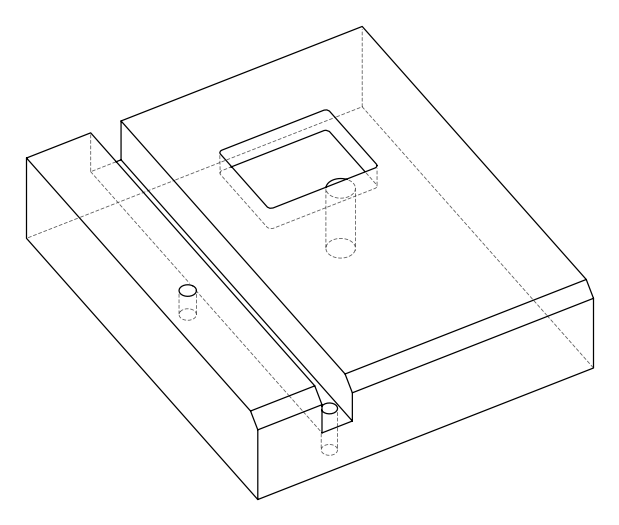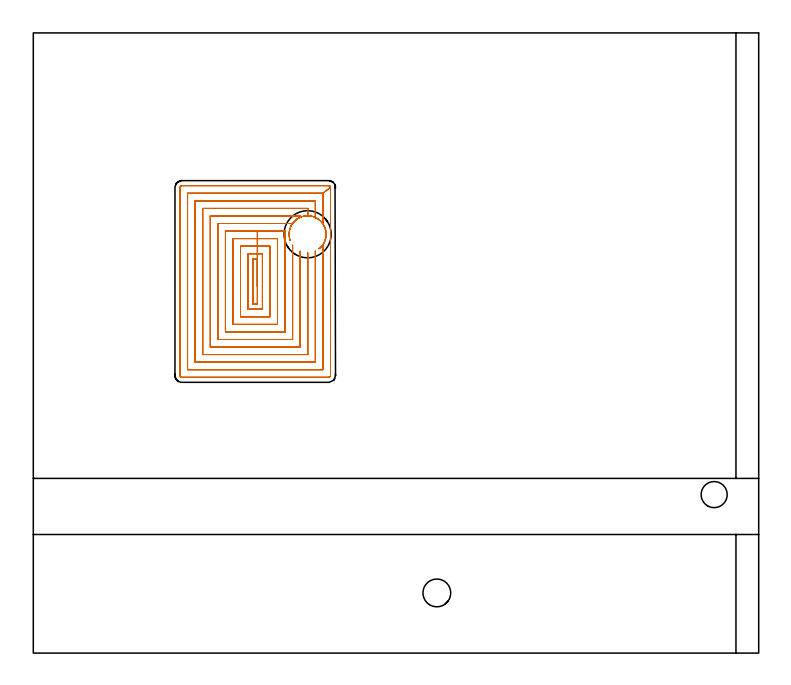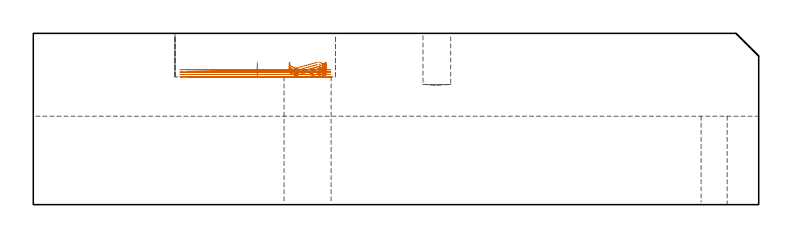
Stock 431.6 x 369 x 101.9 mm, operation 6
(PLAN: 7 operations, 5 tool changes, 124.6 min)
(1 INDEXABLE_INSERT_DRILL_THROUGH_HOLE_FROM_SOLID | STEP1HOLE | NXT0302_027 | 0.33 min | 62688 mm3)
(2 INDEXABLE_INSERT_DRILL_THROUGH_HOLE_FROM_SOLID_1 | STEP1HOLE_1 | NXT0302_002 | 0.24 min | 19185 mm3)
(3 INDEXABLE_INSERT_DRILL_BLIND_HOLE_FROM_SOLID | STEP1POCKET | NXT0302_004 | 0.13 min | 6508 mm3)
(4 AREA_MILL | FG_CHAMFER_SURFACE | UGT0205_001 | 3.1 min | 7062 mm3)
(5 AREA_MILL_1 | FG_CHAMFER_SURFACE_1 | UGT0205_001 | 10.89 min | 24787 mm3)
(6 MILL_RECTANGULAR_POCKET | POCKET_RECTANGULAR_STRAIGHT | NXT0201_008 | Follow Part, ap 1.5, ae 75% | 95.86 min | 280546 mm3)
(7 MILL_RECTANGULAR_SLOT | SLOT_RECTANGULAR | UGT0201_004 | Follow Part, ap 8, ae 75% | 14.07 min | 698108 mm3)
(TOOL NXT0302_027 | Index. Insert Drill 28mm [880-D2800L32-05] | D28 PA176 FL140 Z2)
(TOOL NXT0302_002 | Index. Insert Drill 15.5mm [880-D1550L20-05] | D15.5 PA176 FL78 Z2)
(TOOL NXT0302_004 | Index. Insert Drill 16.5mm [880-D1650L20-05] | D16.5 PA176 FL83 Z2)
(TOOL UGT0205_001 | Chamfer Mill 20 x 3 x 45 deg. | D20 FL50 Z2)
(TOOL NXT0201_008 | ENDMILL 6mm [2P460-0600-NA 1630] | D6 FL26 Z6)
(TOOL UGT0201_004 | End Mill 32 mm | D32 FL53 Z6)
(OP 6 MILL_RECTANGULAR_POCKET, part 2 of 2)
G0 X169.002 Y258.535 Z84.756
G1 X168.596 Y258.795 Z84.626 F250.
X167.469 Y259.346 Z84.29
X166.287 Y259.766 Z83.954
X165.065 Y260.049 Z83.618
X163.819 Y260.19 Z83.282
X162.565 Y260.189 Z82.946
X161.319 Y260.046 Z82.61
X160.098 Y259.761 Z82.274
X158.916 Y259.34 Z81.938
X157.791 Y258.787 Z81.602
X156.735 Y258.109 Z81.266
X156.368 Y257.818 Z81.14
X155.62 Y257.171 Z80.875
X154.962 Y256.489 Z80.621
X154.254 Y255.6 Z80.317
X109.8 F500.
Y186.6
X154.3
Y242.737
G0 X152.862 Y245.464 Z84.756
G1 X152.611 Y246.199 Z84.548 F250.
X152.348 Y247.366 Z84.227
X152.214 Y248.554 Z83.907
X152.209 Y249.75 Z83.586
X152.333 Y250.94 Z83.266
X152.585 Y252.109 Z82.945
X152.963 Y253.244 Z82.625
X153.461 Y254.331 Z82.304
X154.074 Y255.358 Z81.984
X154.353 Y255.736 Z81.858
X154.962 Y256.489 Z81.598
X155.629 Y257.179 Z81.341
X156.368 Y257.818 Z81.08
X156.735 Y258.109 Z80.954
X157.531 Y258.636 Z80.698
X158.37 Y259.091 Z80.442
X158.8 Y259.279 Z80.317
Y260.1 F500.
X105.3
Y182.1
X158.8
Y239.12
G0 X174.188 Y249.816 Z84.756
G1 X174.09 Y250.808 Z84.488 F250.
X173.836 Y252.04 Z84.151
X173.442 Y253.235 Z83.814
X172.915 Y254.378 Z83.477
X172.26 Y255.453 Z83.14
X171.487 Y256.446 Z82.803
X170.606 Y257.344 Z82.465
X169.628 Y258.136 Z82.128
X168.566 Y258.811 Z81.791
X167.434 Y259.361 Z81.454
X166.247 Y259.778 Z81.117
X165.02 Y260.056 Z80.78
X163.769 Y260.193 Z80.442
X163.3 Y260.197 Z80.317
Y264.6 F500.
X100.8
Y177.6
X163.3
Y238.202
G0 X173.468 Y245.259 Z84.756
G1 X173.796 Y246.215 Z84.485 F250.
X174.063 Y247.418 Z84.155
X174.194 Y248.643 Z83.824
X174.188 Y249.875 Z83.494
X174.139 Y250.341 Z83.369
X174.09 Y250.808 Z83.243
X173.823 Y252.087 Z82.893
X173.406 Y253.325 Z82.543
X172.846 Y254.505 Z82.193
X172.149 Y255.611 Z81.843
X171.326 Y256.626 Z81.493
X170.389 Y257.536 Z81.143
X169.351 Y258.329 Z80.792
X168.226 Y258.994 Z80.442
X167.8 Y259.19 Z80.317
Y269.1 F500.
X96.3
Y173.1
X167.8
Y239.21
G0 X169.952 Y240.527 Z84.756
G1 X170.68 Y241.124 Z84.503 F250.
X171.593 Y242.077 Z84.15
X172.385 Y243.133 Z83.796
X172.627 Y243.535 Z83.67
X172.868 Y243.937 Z83.545
X173.396 Y245.05 Z83.214
X173.796 Y246.215 Z82.884
X174.063 Y247.418 Z82.554
X174.194 Y248.643 Z82.224
X174.188 Y249.875 Z81.894
X174.139 Y250.341 Z81.768
X174.09 Y250.808 Z81.643
X173.871 Y251.906 Z81.343
X173.54 Y252.976 Z81.043
X173.103 Y254.007 Z80.742
X172.563 Y254.989 Z80.442
X172.3 Y255.377 Z80.317
Y273.6 F500.
X91.8
Y168.6
X172.3
Y243.024
G0 X133.3 Y218.034 Z84.756
G1 Y234.6 Z80.317 F250.
X130.8 F500.
Y207.6
X133.3
Y234.6
Y237.6
X127.8
Y204.6
X136.3
Y237.6
X133.3
Y242.1
X123.3
Y200.1
X140.8
Y242.1
X133.3
Y246.6
X118.8
Y195.6
X145.3
Y246.6
X133.3
Y251.1
X114.3
Y191.1
X149.8
Y251.1
X133.3
G0 X172.3 Y273.6 Z83.317
G1 Z80.317 F250.
X176.8 Y277.1 F500.
G3 X175.8 Y278.1 R1.
G1 X88.3
G3 X87.3 Y277.1 R1.
G1 Y165.1
G3 X88.3 Y164.1 R1.
G1 X175.8
G3 X176.8 Y165.1 R1.
G1 Y277.1
G3 X176.34 Y277.941 R1.
G0 X169.002 Y258.535 Z83.317
G1 X168.596 Y258.795 Z83.187 F250.
X167.469 Y259.346 Z82.851
X166.287 Y259.766 Z82.515
X165.065 Y260.049 Z82.179
X163.819 Y260.19 Z81.843
X162.565 Y260.189 Z81.507
X161.319 Y260.046 Z81.171
X160.098 Y259.761 Z80.835
X158.916 Y259.34 Z80.499
X157.791 Y258.787 Z80.163
X156.735 Y258.109 Z79.827
X156.368 Y257.818 Z79.701
X155.62 Y257.171 Z79.436
X154.962 Y256.489 Z79.182
X154.254 Y255.6 Z78.878
X109.8 F500.
Y186.6
X154.3
Y242.737
G0 X152.862 Y245.464 Z83.317
G1 X152.611 Y246.199 Z83.109 F250.
X152.348 Y247.366 Z82.788
X152.214 Y248.554 Z82.468
X152.208 Y249.75 Z82.147
X152.333 Y250.94 Z81.827
X152.585 Y252.109 Z81.506
X152.963 Y253.244 Z81.186
X153.461 Y254.331 Z80.865
X154.074 Y255.358 Z80.545
X154.353 Y255.736 Z80.419
X154.962 Y256.489 Z80.159
X155.629 Y257.179 Z79.902
X156.368 Y257.818 Z79.641
X156.735 Y258.109 Z79.515
X157.531 Y258.636 Z79.259
X158.37 Y259.091 Z79.003
X158.8 Y259.279 Z78.878
Y260.1 F500.
X105.3
Y182.1
X158.8
Y239.12
G0 X174.188 Y249.816 Z83.317
G1 X174.09 Y250.808 Z83.05 F250.
X173.836 Y252.04 Z82.712
X173.442 Y253.235 Z82.375
X172.915 Y254.378 Z82.038
X172.26 Y255.453 Z81.701
X171.487 Y256.446 Z81.364
X170.606 Y257.344 Z81.027
X169.628 Y258.136 Z80.689
X168.566 Y258.811 Z80.352
X167.434 Y259.361 Z80.015
X166.247 Y259.778 Z79.678
X165.02 Y260.056 Z79.341
X163.769 Y260.193 Z79.003
X163.3 Y260.197 Z78.878
Y264.6 F500.
X100.8
Y177.6
X163.3
Y238.202
G0 X173.467 Y245.26 Z83.317
G1 X173.791 Y246.199 Z83.05 F250.
X174.061 Y247.407 Z82.719
X174.194 Y248.637 Z82.387
X174.188 Y249.875 Z82.056
X174.139 Y250.341 Z81.93
X174.09 Y250.808 Z81.804
X173.823 Y252.087 Z81.454
X173.406 Y253.325 Z81.104
X172.846 Y254.505 Z80.754
X172.149 Y255.611 Z80.404
X171.326 Y256.626 Z80.054
X170.389 Y257.536 Z79.704
X169.351 Y258.329 Z79.354
X168.226 Y258.994 Z79.003
X167.8 Y259.19 Z78.878
Y269.1 F500.
X96.3
Y173.1
X167.8
Y239.21
G0 X169.952 Y240.527 Z83.317
G1 X170.663 Y241.108 Z83.071 F250.
X171.576 Y242.057 Z82.718
X172.369 Y243.109 Z82.365
X172.612 Y243.51 Z82.239
X172.855 Y243.912 Z82.113
X173.387 Y245.029 Z81.782
X173.791 Y246.199 Z81.45
X174.061 Y247.407 Z81.118
X174.194 Y248.637 Z80.787
X174.188 Y249.875 Z80.455
X174.139 Y250.341 Z80.329
X174.09 Y250.808 Z80.204
X173.871 Y251.906 Z79.904
X173.54 Y252.976 Z79.604
X173.103 Y254.007 Z79.304
X172.563 Y254.989 Z79.003
X172.3 Y255.377 Z78.878
Y273.6 F500.
X91.8
Y168.6
X172.3
Y243.024
G0 X133.3 Y218.034 Z83.317
G1 Y234.6 Z78.878 F250.
X130.8 F500.
Y207.6
X133.3
Y234.6
Y237.6
X127.8
Y204.6
X136.3
Y237.6
X133.3
Y242.1
X123.3
Y200.1
X140.8
Y242.1
X133.3
Y246.6
X118.8
Y195.6
X145.3
Y246.6
X133.3
Y251.1
X114.3
Y191.1
X149.8
Y251.1
X133.3
G0 X172.3 Y273.6 Z81.878
G1 Z78.878 F250.
X176.8 Y277.1 F500.
G3 X175.8 Y278.1 R1.
G1 X88.3
G3 X87.3 Y277.1 R1.
G1 Y165.1
G3 X88.3 Y164.1 R1.
G1 X175.8
G3 X176.8 Y165.1 R1.
G1 Y277.1
G3 X176.34 Y277.941 R1.
G0 X169.002 Y258.535 Z81.878
G1 X168.596 Y258.795 Z81.749 F250.
X167.469 Y259.346 Z81.412
X166.287 Y259.766 Z81.076
X165.065 Y260.049 Z80.74
X163.819 Y260.19 Z80.404
X162.565 Y260.189 Z80.068
X161.319 Y260.046 Z79.732
X160.098 Y259.761 Z79.396
X158.916 Y259.34 Z79.06
X157.791 Y258.787 Z78.724
X156.735 Y258.109 Z78.388
X156.368 Y257.818 Z78.262
X155.62 Y257.171 Z77.997
X154.962 Y256.489 Z77.743
X154.254 Y255.6 Z77.439
X109.8 F500.
Y186.6
X154.3
Y242.737
G0 X152.862 Y245.464 Z81.878
G1 X152.611 Y246.199 Z81.67 F250.
X152.348 Y247.366 Z81.349
X152.214 Y248.554 Z81.029
X152.208 Y249.75 Z80.708
X152.333 Y250.94 Z80.388
X152.585 Y252.109 Z80.067
X152.963 Y253.244 Z79.747
X153.461 Y254.331 Z79.426
X154.074 Y255.358 Z79.106
X154.353 Y255.736 Z78.98
X154.962 Y256.489 Z78.721
X155.629 Y257.179 Z78.463
X156.368 Y257.818 Z78.202
X156.735 Y258.109 Z78.076
X157.531 Y258.636 Z77.82
X158.37 Y259.091 Z77.565
X158.8 Y259.279 Z77.439
Y260.1 F500.
X105.3
Y182.1
X158.8
Y239.12
G0 X174.188 Y249.816 Z81.878
G1 X174.09 Y250.808 Z81.611 F250.
X173.836 Y252.04 Z81.273
X173.442 Y253.235 Z80.936
X172.915 Y254.378 Z80.599
X172.26 Y255.453 Z80.262
X171.487 Y256.446 Z79.925
X170.606 Y257.344 Z79.588
X169.628 Y258.136 Z79.25
X168.566 Y258.811 Z78.913
X167.434 Y259.361 Z78.576
X166.247 Y259.778 Z78.239
X165.02 Y260.056 Z77.902
X163.769 Y260.193 Z77.565
X163.3 Y260.197 Z77.439
Y264.6 F500.
X100.8
Y177.6
X163.3
Y238.202
G0 X173.463 Y245.261 Z81.878
G1 X173.765 Y246.109 Z81.637 F250.
X174.051 Y247.345 Z81.297
X174.192 Y248.606 Z80.957
X174.188 Y249.875 Z80.617
X174.139 Y250.341 Z80.491
X174.09 Y250.808 Z80.365
X173.823 Y252.087 Z80.015
X173.406 Y253.325 Z79.665
X172.846 Y254.505 Z79.315
X172.149 Y255.611 Z78.965
X171.326 Y256.626 Z78.615
X170.389 Y257.536 Z78.265
X169.351 Y258.329 Z77.915
X168.226 Y258.994 Z77.565
X167.8 Y259.19 Z77.439
Y269.1 F500.
X96.3
Y173.1
X167.8
Y239.21
G0 X169.951 Y240.528 Z81.878
G1 X170.372 Y240.849 Z81.736 F250.
X171.285 Y241.73 Z81.396
X172.091 Y242.71 Z81.056
X172.779 Y243.776 Z80.716
X173.339 Y244.914 Z80.376
X173.765 Y246.109 Z80.036
X174.051 Y247.345 Z79.696
X174.192 Y248.606 Z79.356
X174.188 Y249.875 Z79.016
X174.139 Y250.341 Z78.891
X174.09 Y250.808 Z78.765
X173.871 Y251.906 Z78.465
X173.54 Y252.976 Z78.165
X173.103 Y254.007 Z77.865
X172.563 Y254.989 Z77.565
X172.3 Y255.377 Z77.439
Y273.6 F500.
X91.8
Y168.6
X172.3
Y243.024
G0 X133.3 Y218.034 Z81.878
G1 Y234.6 Z77.439 F250.
X130.8 F500.
Y207.6
X133.3
Y234.6
Y237.6
X127.8
Y204.6
X136.3
Y237.6
X133.3
Y242.1
X123.3
Y200.1
X140.8
Y242.1
X133.3
Y246.6
X118.8
Y195.6
X145.3
Y246.6
X133.3
Y251.1
X114.3
Y191.1
X149.8
Y251.1
X133.3
G0 X172.3 Y273.6 Z80.439
G1 Z77.439 F250.
X176.8 Y277.1 F500.
G3 X175.8 Y278.1 R1.
G1 X88.3
G3 X87.3 Y277.1 R1.
G1 Y165.1
G3 X88.3 Y164.1 R1.
G1 X175.8
G3 X176.8 Y165.1 R1.
G1 Y277.1
G3 X176.34 Y277.941 R1.
G0 X169.002 Y258.535 Z80.439
G1 X168.596 Y258.795 Z80.31 F250.
X167.469 Y259.346 Z79.974
X166.287 Y259.766 Z79.638
X165.065 Y260.049 Z79.301
X163.819 Y260.19 Z78.965
X162.565 Y260.189 Z78.629
X161.319 Y260.046 Z78.293
X160.098 Y259.761 Z77.957
X158.916 Y259.34 Z77.621
X157.791 Y258.787 Z77.285
X156.735 Y258.109 Z76.949
X156.368 Y257.818 Z76.823
X155.62 Y257.171 Z76.558
X154.962 Y256.489 Z76.305
X154.254 Y255.6 Z76.
X109.8 F500.
Y186.6
X154.3
Y242.737
G0 X152.862 Y245.464 Z80.439
G1 X152.611 Y246.199 Z80.231 F250.
X152.348 Y247.366 Z79.91
X152.214 Y248.554 Z79.59
X152.208 Y249.75 Z79.269
X152.333 Y250.94 Z78.949
X152.585 Y252.109 Z78.629
X152.963 Y253.244 Z78.308
X153.461 Y254.331 Z77.988
X154.074 Y255.358 Z77.667
X154.353 Y255.736 Z77.541
X154.962 Y256.489 Z77.282
X155.629 Y257.179 Z77.025
X156.368 Y257.818 Z76.763
X156.735 Y258.109 Z76.637
X157.531 Y258.636 Z76.381
X158.37 Y259.091 Z76.126
X158.8 Y259.279 Z76.
Y260.1 F500.
X105.3
Y182.1
X158.8
Y239.12
G0 X174.188 Y249.816 Z80.439
G1 X174.09 Y250.808 Z80.172 F250.
X173.836 Y252.04 Z79.835
X173.442 Y253.235 Z79.497
X172.915 Y254.378 Z79.16
X172.26 Y255.453 Z78.823
X171.487 Y256.446 Z78.486
X170.606 Y257.344 Z78.149
X169.628 Y258.136 Z77.812
X168.566 Y258.811 Z77.474
X167.434 Y259.361 Z77.137
X166.247 Y259.778 Z76.8
X165.02 Y260.056 Z76.463
X163.769 Y260.193 Z76.126
X163.3 Y260.197 Z76.
Y264.6 F500.
X100.8
Y177.6
X163.3
Y238.202
G0 X173.463 Y245.261 Z80.439
G1 X173.765 Y246.109 Z80.198 F250.
X174.051 Y247.345 Z79.858
X174.192 Y248.606 Z79.518
X174.188 Y249.875 Z79.178
X174.139 Y250.341 Z79.052
X174.09 Y250.808 Z78.926
X173.823 Y252.087 Z78.576
X173.406 Y253.325 Z78.226
X172.846 Y254.505 Z77.876
X172.149 Y255.611 Z77.526
X171.326 Y256.626 Z77.176
X170.389 Y257.536 Z76.826
X169.351 Y258.329 Z76.476
X168.226 Y258.994 Z76.126
X167.8 Y259.19 Z76.
Y269.1 F500.
X96.3
Y173.1
X167.8
Y239.21
G0 X169.951 Y240.528 Z80.439
G1 X170.372 Y240.849 Z80.297 F250.
X171.285 Y241.73 Z79.957
X172.091 Y242.71 Z79.617
X172.779 Y243.776 Z79.277
X173.339 Y244.914 Z78.937
X173.765 Y246.109 Z78.597
X174.051 Y247.345 Z78.257
X174.192 Y248.606 Z77.917
X174.188 Y249.875 Z77.577
X174.139 Y250.341 Z77.452
X174.09 Y250.808 Z77.326
X173.871 Y251.906 Z77.026
X173.54 Y252.976 Z76.726
X173.103 Y254.007 Z76.426
X172.563 Y254.989 Z76.126
X172.3 Y255.377 Z76.
Y273.6 F500.
X91.8
Y168.6
X172.3
Y243.024
G0 X133.3 Y218.034 Z80.439
G1 Y234.6 Z76. F250.
X130.8 F500.
Y207.6
X133.3
Y234.6
Y237.6
X127.8
Y204.6
X136.3
Y237.6
X133.3
Y242.1
X123.3
Y200.1
X140.8
Y242.1
X133.3
Y246.6
X118.8
Y195.6
X145.3
Y246.6
X133.3
Y251.1
X114.3
Y191.1
X149.8
Y251.1
X133.3
G0 X172.3 Y273.6 Z79.
G1 Z76. F250.
X176.8 Y277.1 F500.
G3 X175.8 Y278.1 R1.
G1 X88.3
G3 X87.3 Y277.1 R1.
G1 Y165.1
G3 X88.3 Y164.1 R1.
G1 X175.8
G3 X176.8 Y165.1 R1.
G1 Y277.1
G3 X176.34 Y277.941 R1.
G0 Z111.9
M5
M2
